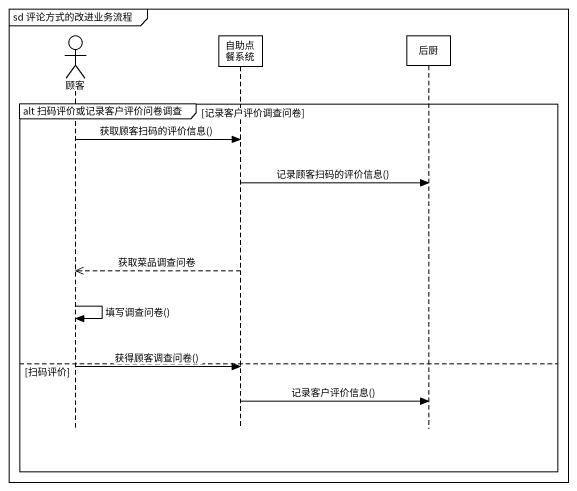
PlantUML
@startuml
mainframe sd 评论方式的改进业务流程
hide footbox
actor 顾客
participant 自助点餐系统
participant 后厨

group alt 扫码评价或记录客户评价问卷调查 [记录客户评价调查问卷]
  顾客 -> 自助点餐系统 : 获取顾客扫码的评价信息()
  自助点餐系统 -> 后厨 : 记录顾客扫码的评价信息()
  自助点餐系统 -->> 顾客 : 获取菜品调查问卷
  顾客 -> 顾客 : 填写调查问卷()
else 扫码评价
  顾客 -> 自助点餐系统 : 获得顾客调查问卷()
  自助点餐系统 -> 后厨 : 记录客户评价信息()
end
@enduml
